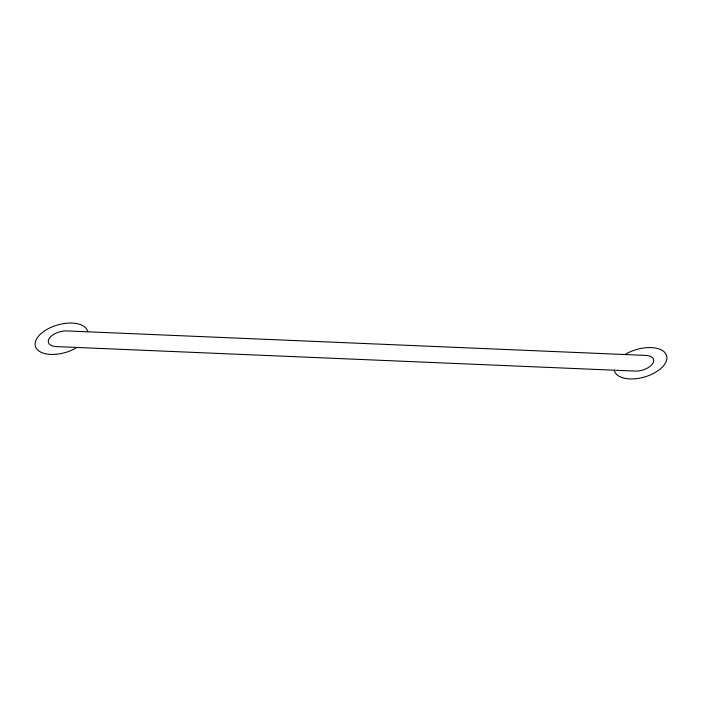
<?xml version="1.0" encoding="UTF-8"?>
<svg xmlns="http://www.w3.org/2000/svg" width="702" height="702" viewBox="0 0 702 702"><rect width="100%" height="100%" fill="white"/><g stroke="black" fill="none" stroke-linecap="round" stroke-linejoin="round"><path stroke-width="1.05" d="M624.973 354.536A27.167 14.312 -16.2 0 1 664.215 351.913A27.167 14.312 -16.2 0 1 647.841 375.912A27.167 14.312 -16.2 0 1 614.276 370.2M77.027 347.464A27.167 14.312 -16.2 0 1 37.785 350.087A27.167 14.312 -16.2 0 1 54.159 326.088A27.167 14.312 -16.2 0 1 87.724 331.8M645.866 355.423L66.83 330.914A13.584 7.16 -16.2 0 0 49.421 338.232A13.584 7.16 -16.2 0 0 56.134 346.577L635.17 371.086A13.584 7.16 -16.2 0 0 652.579 363.768A13.584 7.16 -16.2 0 0 645.866 355.423"/></g></svg>
